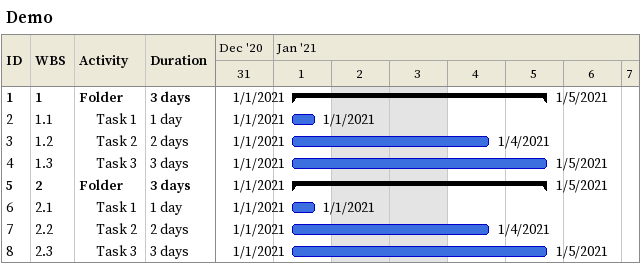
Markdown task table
Demo

| ID | WBS | Task | Duration | Start | Finish |
|---|---|---|---|---|---|
| 1 | 1 | **Folder** | 3d | 2021-01-01 | 2021-01-05 |
| 2 | 1.1 | Task 1 | 1d | 2021-01-01 | 2021-01-01 |
| 3 | 1.2 | Task 2 | 2d | 2021-01-01 | 2021-01-04 |
| 4 | 1.3 | Task 3 | 3d | 2021-01-01 | 2021-01-05 |
| 5 | 2 | **Folder** | 3d | 2021-01-01 | 2021-01-05 |
| 6 | 2.1 | Task 1 | 1d | 2021-01-01 | 2021-01-01 |
| 7 | 2.2 | Task 2 | 2d | 2021-01-01 | 2021-01-04 |
| 8 | 2.3 | Task 3 | 3d | 2021-01-01 | 2021-01-05 |
